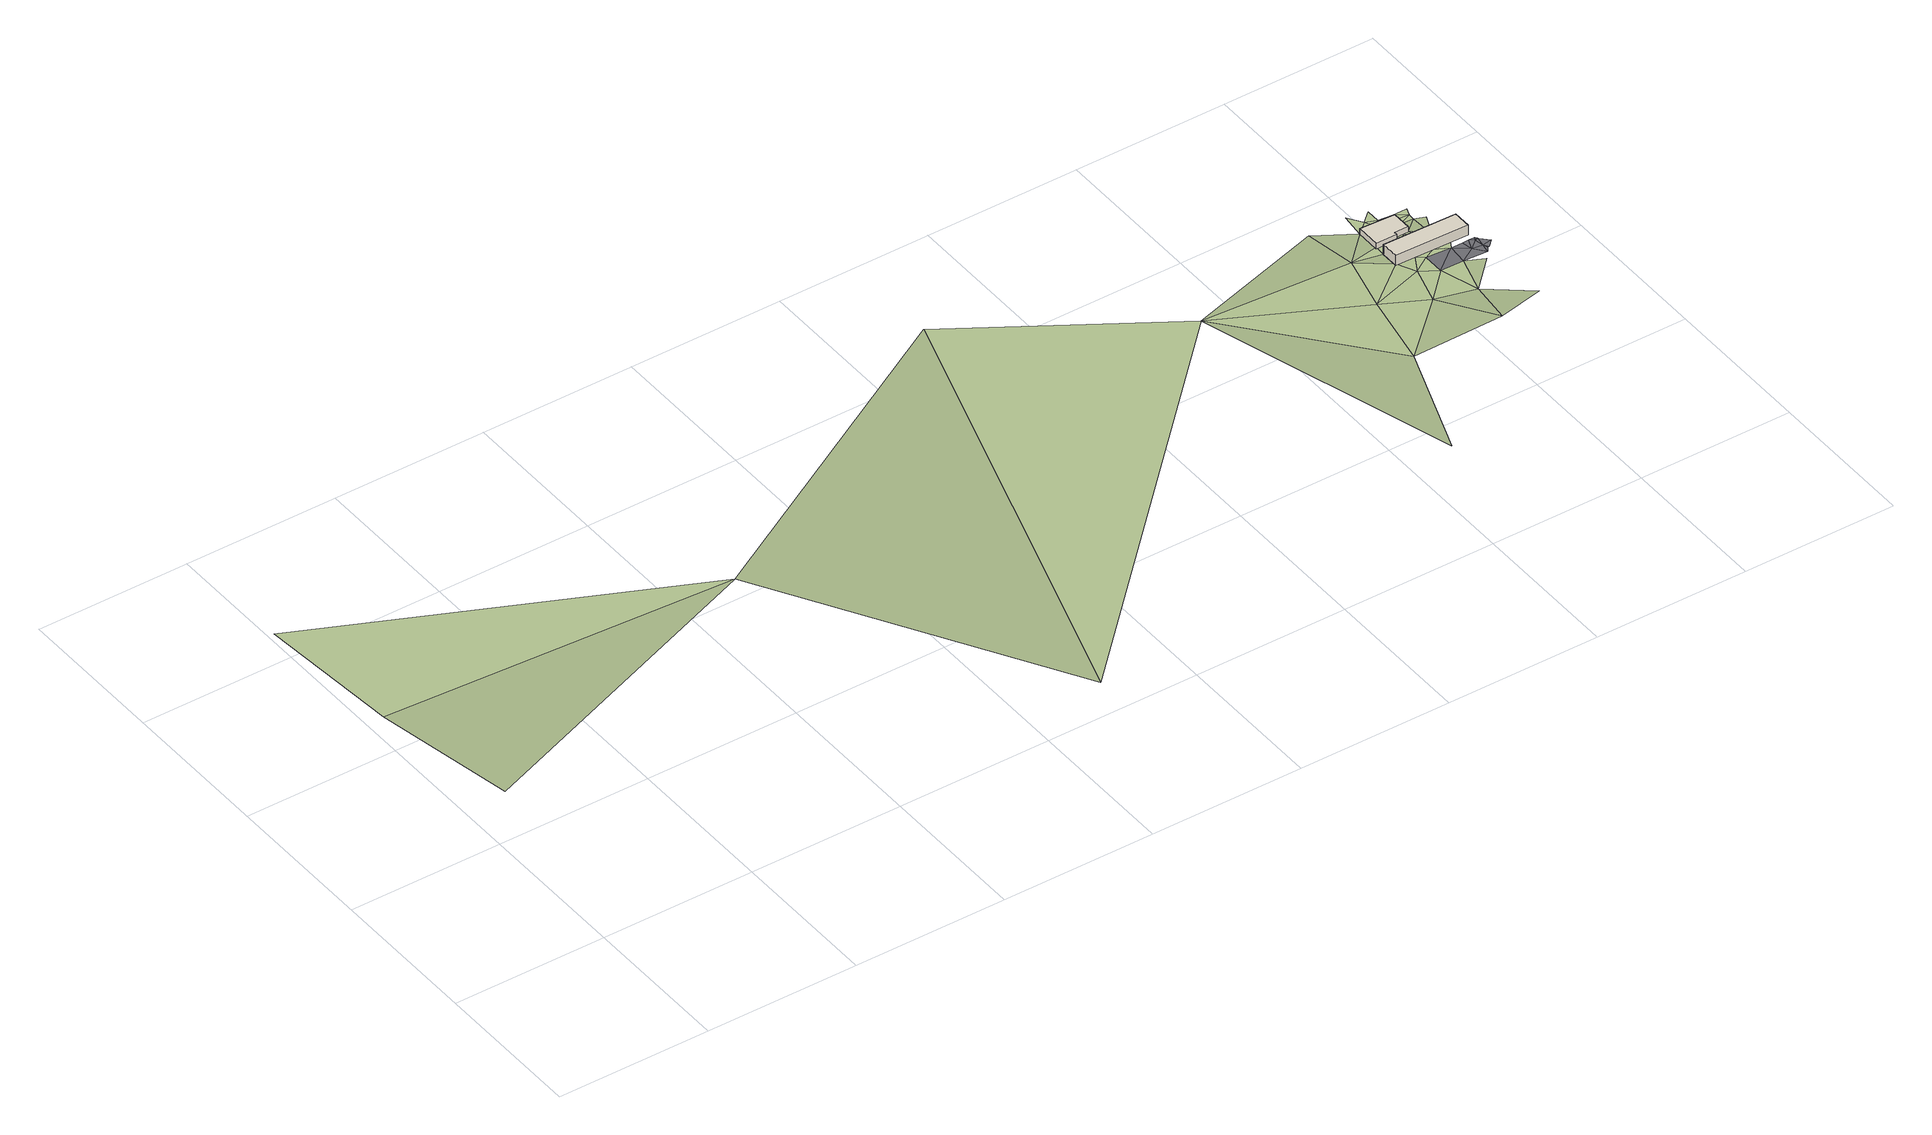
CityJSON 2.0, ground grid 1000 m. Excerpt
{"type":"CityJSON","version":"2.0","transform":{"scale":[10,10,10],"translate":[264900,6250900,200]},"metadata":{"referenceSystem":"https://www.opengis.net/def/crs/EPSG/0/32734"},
"CityObjects":{
"building1":{"type":"Building","attributes":{"building":"industrial","building:levels":1,"building_height":4.1,"roof_height":19.99,"ground_height":15.89,"plus_code":"4FRW3CCR+F4M"},"geometry":[{"type":"Solid","lod":"1","boundaries":[[[[0,1,2,3]],[[1,4,5,2]],[[4,6,7,5]],[[6,8,9,7]],[[8,10,11,9]],[[10,0,3,11]],[[3,2,5,7,9,11]],[[10,8,6,4,1,0]]]]}]},
"building2":{"type":"Building","attributes":{"address":"Woodstock Cycleworks 14 Searle Street Woodstock Cape Town","building":"industrial","building:levels":2,"building:use":"retail","building_height":6.9,"roof_height":23.6,"ground_height":16.7,"plus_code":"4FRW3CCR+C53"},"geometry":[{"type":"Solid","lod":"1","boundaries":[[[[12,13,14,15]],[[13,16,17,14]],[[16,18,19,17]],[[18,12,15,19]],[[15,14,17,19]],[[18,16,13,12]]]]}]},
"terrain1":{"type":"TINRelief","geometry":[{"type":"CompositeSurface","lod":"1","boundaries":[[[20,21,22]],[[22,23,20]],[[24,22,25]],[[24,25,26]],[[26,27,28]],[[28,29,26]],[[30,26,29]],[[30,31,26]],[[28,32,29]],[[32,28,33]],[[29,34,30]],[[29,32,35]],[[35,34,29]],[[30,34,16]],[[30,8,31]],[[32,33,36]],[[30,16,37]],[[32,38,35]],[[37,8,30]],[[32,36,38]],[[34,35,39]],[[37,16,40]],[[40,16,41]],[[35,38,42]],[[39,35,42]],[[33,43,36]],[[44,40,41]],[[45,44,41]],[[8,46,47]],[[48,38,36]],[[42,49,39]],[[8,50,46]],[[44,45,51]],[[51,45,52]],[[53,51,52]],[[50,54,46]],[[55,49,42]],[[52,45,56]],[[57,48,36]],[[54,58,46]],[[52,56,59]],[[6,54,50]],[[49,55,60]],[[56,61,59]],[[54,6,62]],[[59,63,64]],[[63,59,61]],[[65,6,64]],[[62,6,65]],[[63,65,64]],[[61,66,63]],[[67,62,65]]]}]},
"road1":{"type":"Road","attributes":{"highway":"residential","name":"Chapel Street","surface":"asphalt","lanes":0,"width":13.9},"geometry":[{"type":"MultiSurface","lod":"1","boundaries":[[[68,69,70]],[[71,72,73]],[[72,71,69]],[[38,48,55]],[[69,68,72]],[[72,74,73]],[[70,75,68]],[[76,74,72]],[[42,38,55]],[[68,77,78]],[[72,68,78]],[[78,55,48]],[[78,77,79]],[[68,75,77]],[[78,76,72]],[[55,78,79]],[[48,76,78]]]}]}
},
"vertices":[
[704,240,9],[704,242,9],[704,242,13],[704,240,13],[713,242,9],[713,242,13],[713,255,9],[713,255,13],[690,256,9],[690,256,13],[690,240,9],[690,240,13],
[738,220,10],[738,232,10],[738,232,17],[738,220,17],[690,233,10],[690,233,17],[690,221,10],[690,221,17],
[9,224,5],[23,127,10],[235,208,8],[4,322,1],[448,330,5],[341,8,18],[574,243,10],[618,65,19],[650,147,13],[661,198,11],[671,237,10],[667,272,8],[688,183,12],[709,146,15],[690,221,11],[696,209,11],[714,176,12],[690,240,10],[707,202,11],[702,220,11],[696,240,10],[698,233,10],[707,216,11],[739,153,14],[700,240,10],[706,233,10],[698,263,9],[692,272,9],[722,202,11],[714,220,11],[702,256,9],[704,240,10],[709,242,10],[704,242,10],[705,260,9],[723,215,11],[714,233,10],[733,195,12],[705,269,9],[713,242,10],[726,220,11],[722,232,10],[715,259,9],[722,250,9],[713,250,9],[722,254,9],[728,246,10],[724,259,9],
[738,213,11],[740,213,11],[740,214,11],[745,208,11],[739,207,11],[741,204,11],[740,204,11],[739,215,11],[738,201,11],[735,215,11],[732,208,11],[731,215,11]
]}
